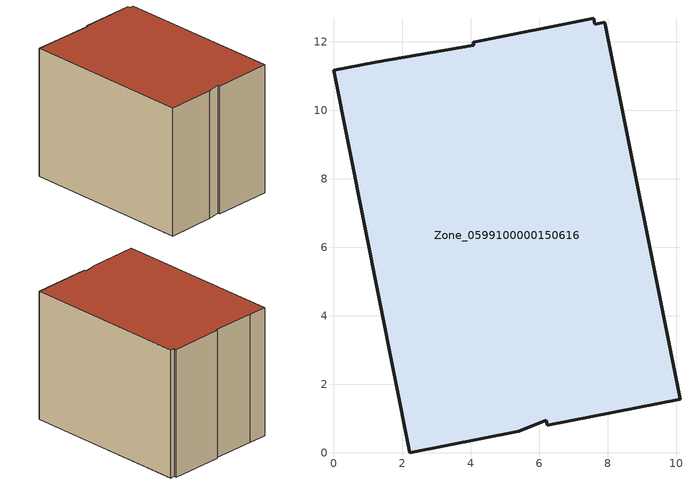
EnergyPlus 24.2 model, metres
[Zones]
Zone_0599100000150616
 floor ground (C_G): 7.92,12.56 10.11,1.57 6.24,0.8 6.21,0.95 5.4,0.63 2.22,0 0,11.16 1.23,11.4 4.09,11.9 4.08,11.98 7.59,12.68 7.63,12.51 z0
 wall outside (C_F): 1.23,11.4 0,11.16 2.22,0 5.4,0.63 6.21,0.95 6.24,0.8 10.11,1.57 7.92,12.56 7.63,12.51 7.59,12.68 4.08,11.98 4.09,11.9 1.23,11.4 z0:8.79
 roof outside (C_R): 6.24,0.8 10.11,1.57 7.92,12.56 7.63,12.51 7.59,12.68 4.08,11.98 4.09,11.9 1.23,11.4 0,11.16 2.22,0 5.4,0.63 6.21,0.95 z8.79
[BUILDING]
Pand.0599100000150616: North Axis=0; Terrain=City; Loads Convergence Tolerance Value=0.04; Temperature Convergence Tolerance Value=0.4; Solar Distribution=FullExterior; Maximum Number of Warmup Days=25; Minimum Number of Warmup Days=1
[Site:Location]
Rotterdam.The.Hague.AP_ZH_NLD Design_Conditions: Latitude=51.96; Longitude=4.45; Time Zone=1; Elevation=-4.5
[SITE:GROUNDTEMPERATURE:BUILDINGSURFACE]
18, 18, 18, 18, 18, 18, 18, 18, 18, 18, 18, 18
[MATERIAL] Thermal Absorptance=0.9; Solar Absorptance=0.7; Visible Absorptance=0.7
Name | Roughness | Thickness | Conductivity | Density | Specific Heat
G.D.1965 | MediumSmooth | 0.15 | 1 | 540 | 1210
F.D.1965 | Rough | 0.3 | 0.857143 | 1920 | 840
R.D.1965 | MediumRough | 0.2 | 0.08 | 1500 | 1000
[CONSTRUCTION]
C_G: G.D.1965
C_F: F.D.1965
C_R: R.D.1965
[ZONE]
Zone_0599100000150616: Type=1; Multiplier=1; Ceiling Height=Autocalculate; Volume=Autocalculate; Floor Area=autocalculate; Part of Total Floor Area=Yes
[ZONEINFILTRATION:DESIGNFLOWRATE]
Infil_Zone_0599100000150616: Zone or ZoneList or Space or SpaceList=Zone_0599100000150616; Schedule=AlwaysOn; Design Flow Rate Calculation Method=Flow/Area; Flow Rate per Floor Area=0.0042; Constant Term Coefficient=1; Temperature Term Coefficient=0; Velocity Term Coefficient=0; Velocity Squared Term Coefficient=0
[HVACTEMPLATE:ZONE:IDEALLOADSAIRSYSTEM]
Zone_0599100000150616: Maximum Heating Supply Air Temperature=50; Minimum Cooling Supply Air Temperature=13; Maximum Heating Supply Air Humidity Ratio=0.0156; Minimum Cooling Supply Air Humidity Ratio=0.0077; Heating Limit=NoLimit; Cooling Limit=NoLimit; Dehumidification Control Type=ConstantSensibleHeatRatio; Cooling Sensible Heat Ratio=0.7; Dehumidification Setpoint=60; Humidification Control Type=None; Humidification Setpoint=30; Outdoor Air Method=None; Outdoor Air Flow Rate per Person=0.00944; Outdoor Air Flow Rate per Zone Floor Area=0; Outdoor Air Flow Rate per Zone=0; Demand Controlled Ventilation Type=None; Outdoor Air Economizer Type=NoEconomizer; Heat Recovery Type=None; Sensible Heat Recovery Effectiveness=0.7; Latent Heat Recovery Effectiveness=0.65
[ZONECONTROL:THERMOSTAT]
ThermostatControl_Zone_0599100000150616: Zone or ZoneList=Zone_0599100000150616; Control Type Schedule=DualSetpointControlType; Control 1=Thermostat_Zone_0599100000150616; Temperature Difference Between Cutout And Setpoint=0
[THERMOSTATSETPOINT:DUALSETPOINT]
Thermostat_Zone_0599100000150616: Heating Setpoint Temperature Schedule=HeatingSetpoint_Zone_0599100000150616; Cooling Setpoint Temperature Schedule=CoolingSetpoint_Zone_0599100000150616
[SCHEDULE:COMPACT]
HeatingSetpoint_Zone_0599100000150616: Through: 12/31, For: AllDays, Until: 24:00, 21
CoolingSetpoint_Zone_0599100000150616: Through: 12/31, For: AllDays, Until: 24:00, 24
DualSetpointControlType: Through: 12/31, For: AllDays, Until: 24:00, 4
AlwaysOn: Through: 12/31, For: AllDays, Until: 24:00, 1
